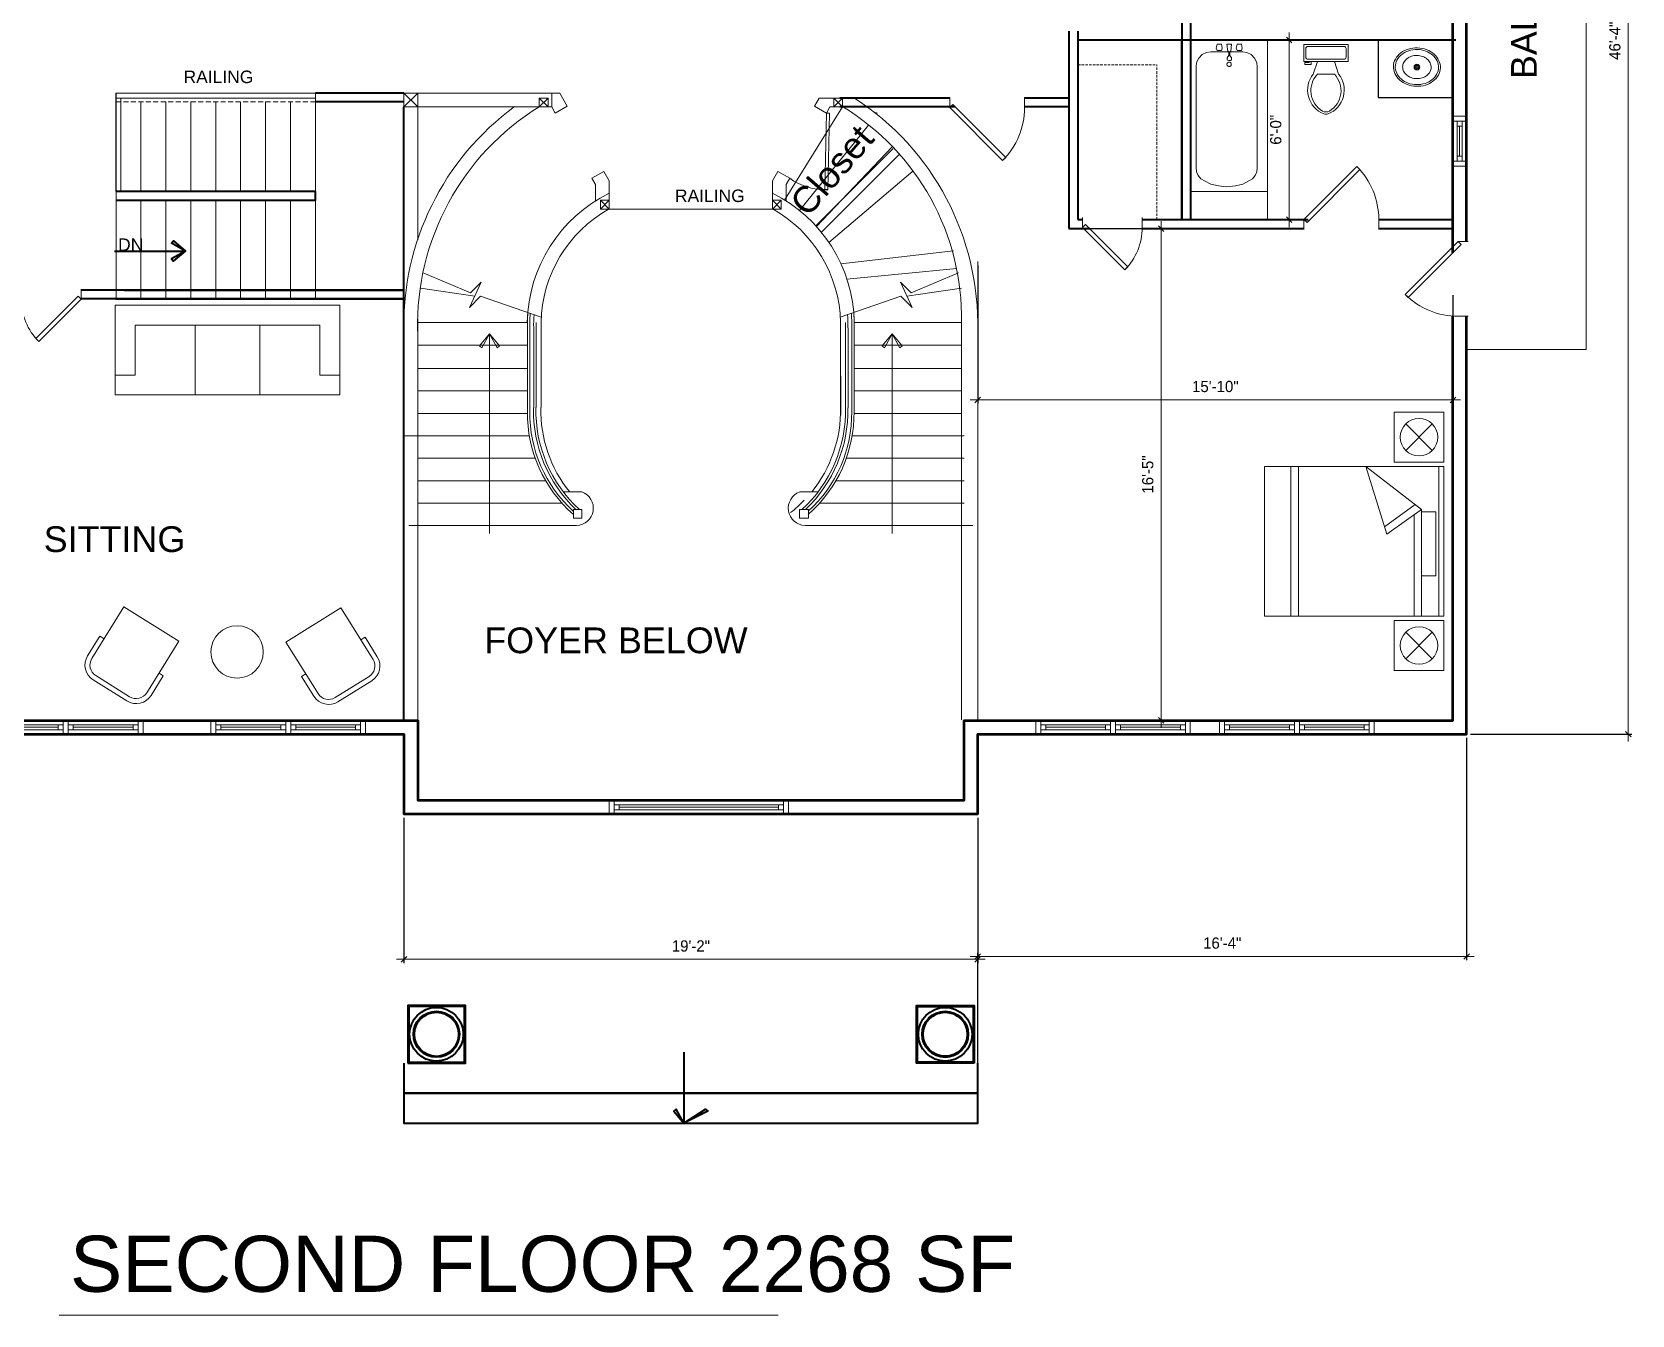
# Model space of a CAD drawing. Extents: x 4834 to 83801, y -13735 to 32221.
# Drawn here: x 12095 to 12736, y -10945 to -10430 of the extents above; entities that cross this region are included whole.
import ezdxf

# ---------------------------------------------------------------- set-up
doc = ezdxf.new("R2010")
doc.units = 0
doc.header["$LTSCALE"] = 8
doc.header["$MEASUREMENT"] = 0
doc.linetypes.add('HIDDEN', pattern=[0.375, 0.25, -0.125])
doc.linetypes.add('Hidden (½x)', pattern=[0.1875, 0.125, -0.0625])
doc.layers.get('0').update_dxf_attribs({"lineweight": 9})
doc.layers.get('DefPoints').update_dxf_attribs({"color": 17})
doc.layers.add('1-N-FRAMING-TXT', color=4, linetype='Continuous')
doc.layers.add('PDF3_Text', color=7, linetype='Continuous')
for name, color, linetype, lineweight in [('A-DIM-480', 52, 'Continuous', 18), ('A-LIGHT+', 133, 'Continuous', 9), ('A-stairs', 30, 'Continuous', 13), ('A-WALL', 7, 'Continuous', 40), ('A-Wall-New', 1, 'Continuous', 50), ('A-windoor', 2, 'Continuous', 13), ('AFURNITURE', 134, 'Continuous', 18), ('Details', 2, 'Continuous', 15), ('DIM', 8, 'Continuous', 5), ('door', 43, 'Continuous', 13), ('Furniture', 132, 'Continuous', 5), ('hatch', 8, 'Continuous', 13)]:
    doc.layers.add(name, color=color, linetype=linetype, lineweight=lineweight)
doc.layers.add('PDF2_Layer 1', color=7, linetype='Continuous', true_color=0xffffff)
doc.styles.add('PDF Arial', font='arial.ttf')
doc.styles.get("Standard").update_dxf_attribs({"font": 'stylu.ttf'})
doc.dimstyles.new('Forum 24', dxfattribs={"dimscale": 24, "dimtxt": 0.1875, "dimasz": 0.09375, "dimexe": 0.0625, "dimexo": 0.0625, "dimgap": 0.125, "dimtad": 1, "dimdec": 4, "dimrnd": 1, "dimzin": 7, "dimdsep": 46, "dimlunit": 4, "dimtxsty": 'Standard', "dimblk": 'OBLIQUE', "dimblk1": 'DIMTICK', "dimblk2": 'OBLIQUE', "dimcen": -0.0625, "dimdle": 0.125, "dimclrd": 256, "dimclre": 256, "dimclrt": 256, "dimadec": 0, "dimazin": 0, "dimtfac": 1, "dimtdec": 4, "dimtmove": 1, "dimatfit": 3, "dimfxl": 0.0625, "dimtvp": 1.2, "dimfrac": 2, "dimtolj": 1, "dimtzin": 7, "dimlwd": 13, "dimarcsym": 0})

# ---------------------------------------------------------------- blocks, each defined once
blk = doc.blocks.new('*U2546')
for p, q in [((0, 0), (0, -4)), ((-24, 0), (-24, -4))]:
    blk.add_line(p, q)
blk.add_lwpolyline([(0, 0), (-16.97, 16.97), (-18.21, 15.73), (-1.24, -1.24)], close=True)
blk.add_arc((0, 0), 24, 135, 180)
blk = doc.blocks.new('A$C4D910482')
at = {"layer": 'Furniture', "linetype": 'Continuous'}
for p, q in [((31.34, 27.96), (7, 27.96)), ((16.29, 27.96), (16.29, 29.96)), ((31.34, 2), (31.34, 27.96)), ((2, 22.96), (2, 7)), ((7, 2), (31.34, 2)), ((16.29, 0), (16.29, 2))]:
    blk.add_line(p, q, dxfattribs=at)
for points in [[(16.29, 29.96), (7, 29.96)], [(0, 22.96), (0, 7)], [(7, 0), (16.29, 0)]]:
    blk.add_lwpolyline(points, dxfattribs=at)
for centre, radius, start, end in [((7, 22.96), 7, 90, 180), ((7, 22.96), 5, 90, 180), ((7, 7), 7, 180, 270), ((7, 7), 5, 180, 270)]:
    blk.add_arc(centre, radius, start, end, dxfattribs=at)
blk = doc.blocks.new('A$C13B4006E')
at = {"layer": 'Furniture'}
for p, q in [((0, 83.54), (0, 103.54)), ((0, 103.54), (20, 103.54)), ((20, 83.54), (20, 103.54)), ((4.68, 98.86), (15.32, 88.21)), ((4.68, 88.21), (15.32, 98.86)), ((0, 83.54), (20, 83.54)), ((2, 21.77), (2, 81.77)), ((9, 38.97), (9, 81.77)), ((12, 41.12), (12, 81.77)), ((58.34, 81.77), (58.34, 21.77)), ((61.34, 81.77), (61.34, 21.77)), ((9, 38.97), (22.88, 48.93)), ((11.48, 37.05), (23.81, 45.91)), ((22.88, 48.93), (31.26, 21.77)), ((31.26, 21.77), (9, 38.97)), ((0, 20), (20, 20)), ((0, 20), (0, 0)), ((20, 20), (20, 0)), ((4.68, 4.68), (15.32, 15.32)), ((4.68, 15.32), (15.32, 4.68)), ((0, 0), (20, 0))]:
    blk.add_line(p, q, dxfattribs=at)
blk.add_lwpolyline([(72, 81.77), (0, 81.77), (0, 21.77), (72, 21.77)], close=True, dxfattribs=at)
blk.add_lwpolyline([(9, 39.96), (3.3, 39.96), (3.3, 65.54), (9, 65.54)], dxfattribs=at)
for centre in [(10, 93.54), (10, 10)]:
    blk.add_circle(centre, 7.53, dxfattribs=at)
blk = doc.blocks.new('*U2701')
for p, q in [((0, 0), (0, -4)), ((30, 0), (30, -4))]:
    blk.add_line(p, q)
blk.add_lwpolyline([(0, 0), (21.21, 21.21), (22.45, 19.98), (1.24, -1.24)], close=True)
blk.add_arc((0, 0), 30, 0, 45)
blk = doc.blocks.new('*U2700')
for p, q in [((0, 0), (0, 4)), ((30, 0), (30, 4))]:
    blk.add_line(p, q)
blk.add_lwpolyline([(0, 0), (21.21, -21.21), (22.45, -19.98), (1.24, 1.24)], close=True)
blk.add_arc((0, 0), 30, 315, 0)
blk = doc.blocks.new('*U2715')
for p, q in [((-24, 0), (4, 0)), ((-24, -3.75), (-24, -1.75)), ((-24, -1.75), (4, -1.75)), ((4, -3.75), (-24, -3.75)), ((-24, -5.5), (4, -5.5)), ((-22, -1.75), (-22, -3.75)), ((2, -2.75), (-22, -2.75)), ((2, -1.75), (2, -3.75)), ((4, -1.75), (4, -3.75))]:
    blk.add_line(p, q)
blk.add_lwpolyline([(-24, -5.5), (-26, -5.5), (-26, 0), (-24, 0)], close=True)
at = {"extrusion": (0, 0, -1)}
blk.add_lwpolyline([(-4, -5.5), (-6, -5.5), (-6, 0), (-4, 0)], close=True, dxfattribs=at)
blk = doc.blocks.new('*U2582')
for p, q in [((-60, 0), (8, 0)), ((-60, -3.75), (-60, -1.75)), ((-60, -1.75), (8, -1.75)), ((8, -3.75), (-60, -3.75)), ((-60, -5.5), (8, -5.5)), ((-58, -1.75), (-58, -3.75)), ((6, -2.75), (-58, -2.75)), ((6, -1.75), (6, -3.75)), ((8, -1.75), (8, -3.75))]:
    blk.add_line(p, q)
blk.add_lwpolyline([(-60, -5.5), (-62, -5.5), (-62, 0), (-60, 0)], close=True)
at = {"extrusion": (0, 0, -1)}
blk.add_lwpolyline([(-8, -5.5), (-10, -5.5), (-10, 0), (-8, 0)], close=True, dxfattribs=at)
blk = doc.blocks.new('*U2581')
for p, q in [((-24, 0), (-8, 0)), ((-24, -3.75), (-24, -1.75)), ((-24, -1.75), (-8, -1.75)), ((-8, -3.75), (-24, -3.75)), ((-24, -5.5), (-8, -5.5)), ((-22, -1.75), (-22, -3.75)), ((-10, -2.75), (-22, -2.75)), ((-10, -1.75), (-10, -3.75)), ((-8, -1.75), (-8, -3.75))]:
    blk.add_line(p, q)
blk.add_lwpolyline([(-24, -5.5), (-26, -5.5), (-26, 0), (-24, 0)], close=True)
at = {"extrusion": (0, 0, -1)}
blk.add_lwpolyline([(8, -5.5), (6, -5.5), (6, 0), (8, 0)], close=True, dxfattribs=at)
blk = doc.blocks.new('_Oblique')
at = {"color": 0, "linetype": 'ByBlock', "lineweight": -2}
blk.add_line((-0.5, -0.5), (0.5, 0.5), dxfattribs=at)
blk = doc.blocks.new('*D2585')
at = {"layer": 'DefPoints', "color": 0, "transparency": 16777216}
for p in [(12510.34, -10508.87), (12510.34, -10706.08), (12547.35, -10706.08)]:
    blk.add_point(p, dxfattribs=at)
at = {"layer": 'DIM', "lineweight": 13, "transparency": 16777216}
blk.add_line((12547.35, -10505.87), (12547.35, -10709.08), dxfattribs=at)
at = {"layer": 'DIM', "lineweight": -2, "transparency": 16777216}
for p, q in [((12511.84, -10508.87), (12548.85, -10508.87)), ((12511.84, -10706.08), (12548.85, -10706.08))]:
    blk.add_line(p, q, dxfattribs=at)
at = {"layer": 'DIM', "lineweight": 13, "transparency": 16777216, "xscale": 2.25, "yscale": 2.25, "zscale": 2.25}
for p, rotation in [((12547.35, -10508.87), 90), ((12547.35, -10706.08), 270)]:
    blk.add_blockref('_Oblique', p, dxfattribs=dict(at, rotation=rotation))
at = {"layer": 'DIM', "transparency": 16777216, "insert": (12542, -10607.47), "char_height": 4.5, "attachment_point": 5, "rotation": 90}
blk.add_mtext('\\A1;16\'-5"', dxfattribs=at)
blk = doc.blocks.new('DIMTICK')
for p, q in [((-1, 0), (1, 0)), ((0, 1), (0, -1))]:
    blk.add_line(p, q)
at = {"const_width": 0.141}
blk.add_lwpolyline([(0.71, 0.71), (-0.71, -0.71)], dxfattribs=at)
blk = doc.blocks.new('*D2586')
at = {"layer": 'DefPoints', "color": 0, "transparency": 16777216}
for p in [(12473.83, -10522.09), (12664.33, -10534.09), (12664.33, -10577.55)]:
    blk.add_point(p, dxfattribs=at)
at = {"layer": 'DIM', "lineweight": -2, "transparency": 16777216}
for p, q in [((12473.83, -10523.59), (12473.83, -10579.05)), ((12664.33, -10535.59), (12664.33, -10579.05))]:
    blk.add_line(p, q, dxfattribs=at)
at = {"layer": 'DIM', "lineweight": 13, "transparency": 16777216}
blk.add_line((12470.83, -10577.55), (12667.33, -10577.55), dxfattribs=at)
at = {"layer": 'DIM', "lineweight": 13, "transparency": 16777216, "xscale": 2.25, "yscale": 2.25, "zscale": 2.25, "rotation": 180}
blk.add_blockref('_Oblique', (12473.83, -10577.55), dxfattribs=at)
at = {"layer": 'DIM', "lineweight": 13, "transparency": 16777216, "xscale": 2.25, "yscale": 2.25, "zscale": 2.25}
blk.add_blockref('_Oblique', (12664.33, -10577.55), dxfattribs=at)
at = {"layer": 'DIM', "transparency": 16777216, "insert": (12569.08, -10572.19), "char_height": 4.5, "attachment_point": 5}
blk.add_mtext('\\A1;15\'-10"', dxfattribs=at)
blk = doc.blocks.new('*D2668')
at = {"layer": 'A-DIM-480', "lineweight": -2, "transparency": 16777216}
for p, q in [((12669.83, -10713.08), (12669.83, -10802.25)), ((12473.83, -10866.08), (12473.83, -10799.25))]:
    blk.add_line(p, q, dxfattribs=at)
at = {"layer": 'A-DIM-480', "lineweight": 13, "transparency": 16777216}
blk.add_line((12470.83, -10800.75), (12672.83, -10800.75), dxfattribs=at)
at = {"layer": 'DefPoints', "color": 0, "transparency": 16777216}
for p in [(12669.83, -10711.58), (12669.83, -10800.75), (12473.83, -10867.58)]:
    blk.add_point(p, dxfattribs=at)
at = {"layer": 'A-DIM-480', "lineweight": 13, "transparency": 16777216, "xscale": 2.25, "yscale": 2.25, "zscale": 2.25, "rotation": 180}
blk.add_blockref('_Oblique', (12473.83, -10800.75), dxfattribs=at)
at = {"layer": 'A-DIM-480', "lineweight": 13, "transparency": 16777216, "xscale": 2.25, "yscale": 2.25, "zscale": 2.25}
blk.add_blockref('_Oblique', (12669.83, -10800.75), dxfattribs=at)
at = {"layer": 'A-DIM-480', "transparency": 16777216, "insert": (12571.83, -10795.4), "char_height": 4.5, "attachment_point": 5}
blk.add_mtext('\\A1;16\'-4"', dxfattribs=at)
blk = doc.blocks.new('*D2667')
at = {"layer": 'A-DIM-480', "lineweight": -2, "transparency": 16777216}
for p, q in [((12671.33, -10155.5), (12736.14, -10155.5)), ((12671.33, -10711.58), (12736.14, -10711.58))]:
    blk.add_line(p, q, dxfattribs=at)
at = {"layer": 'A-DIM-480', "lineweight": 13, "transparency": 16777216}
blk.add_line((12734.64, -10714.58), (12734.64, -10152.5), dxfattribs=at)
at = {"layer": 'DefPoints', "color": 0, "transparency": 16777216}
for p in [(12669.83, -10155.5), (12734.64, -10155.5), (12669.83, -10711.58)]:
    blk.add_point(p, dxfattribs=at)
at = {"layer": 'A-DIM-480', "lineweight": 13, "transparency": 16777216, "xscale": 2.25, "yscale": 2.25, "zscale": 2.25}
for p, rotation in [((12734.64, -10155.5), 90), ((12734.64, -10711.58), 270)]:
    blk.add_blockref('_Oblique', p, dxfattribs=dict(at, rotation=rotation))
at = {"layer": 'A-DIM-480', "transparency": 16777216, "insert": (12729.29, -10433.54), "char_height": 4.5, "attachment_point": 5, "rotation": 90}
blk.add_mtext('\\A1;46\'-4"', dxfattribs=at)
blk = doc.blocks.new('*D2661')
at = {"layer": 'A-DIM-480', "lineweight": -2, "transparency": 16777216}
for p, q in [((12243.75, -10745.08), (12243.75, -10803.38)), ((12473.83, -10745.08), (12473.83, -10803.38))]:
    blk.add_line(p, q, dxfattribs=at)
at = {"layer": 'A-DIM-480', "lineweight": 13, "transparency": 16777216}
blk.add_line((12240.75, -10801.88), (12476.83, -10801.88), dxfattribs=at)
at = {"layer": 'DefPoints', "color": 0, "transparency": 16777216}
for p in [(12243.75, -10743.58), (12473.83, -10743.58), (12473.83, -10801.88)]:
    blk.add_point(p, dxfattribs=at)
at = {"layer": 'A-DIM-480', "lineweight": 13, "transparency": 16777216, "xscale": 2.25, "yscale": 2.25, "zscale": 2.25, "rotation": 180}
blk.add_blockref('_Oblique', (12243.75, -10801.88), dxfattribs=at)
at = {"layer": 'A-DIM-480', "lineweight": 13, "transparency": 16777216, "xscale": 2.25, "yscale": 2.25, "zscale": 2.25}
blk.add_blockref('_Oblique', (12473.83, -10801.88), dxfattribs=at)
at = {"layer": 'A-DIM-480', "transparency": 16777216, "insert": (12358.79, -10796.55), "char_height": 4.5, "attachment_point": 5}
blk.add_mtext('\\A1;19\'-2"', dxfattribs=at)
blk = doc.blocks.new('A$C7F3F290D')
at = {"layer": 'Furniture', "linetype": 'Continuous'}
for p, q in [((32, 28), (32, 0)), ((58, 28), (58, 0)), ((8, 8), (0, 8)), ((90, 8), (82, 8))]:
    blk.add_line(p, q, dxfattribs=at)
blk.add_lwpolyline([(0, 36), (90, 36), (90, 0), (0, 0)], close=True, dxfattribs=at)
blk.add_lwpolyline([(8, 8), (8, 28), (82, 28), (82, 8)], dxfattribs=at)
blk = doc.blocks.new('A$C2cd7cfdc')
at = {"layer": 'AFURNITURE'}
for p, q in [((0, 60.75), (0, 0)), ((30.81, 60.75), (0, 60.75)), ((8.12, 57.86), (5.56, 56.52)), ((11.23, 58.53), (8.12, 57.86)), ((14.34, 58.86), (11.23, 58.53)), ((14.34, 58.86), (18.01, 58.53)), ((18.01, 58.53), (20.9, 57.86)), ((20.9, 57.86), (23.35, 56.52)), ((30.81, 0), (30.81, 60.75)), ((2.34, 52.86), (2.22, 51.08)), ((3, 54.3), (2.34, 52.86)), ((4.11, 55.63), (3, 54.3)), ((5.56, 56.52), (4.11, 55.63)), ((23.35, 56.52), (24.8, 55.63)), ((24.8, 55.63), (25.91, 54.3)), ((25.91, 54.3), (26.58, 52.86)), ((26.58, 52.86), (26.69, 51.08)), ((2.22, 51.08), (2.22, 10.82)), ((26.69, 51.08), (26.69, 10.82)), ((2.22, 10.82), (2.34, 9.04)), ((2.34, 9.04), (3.34, 7.26)), ((3.34, 7.26), (4.67, 5.82)), ((14.68, 10.04), (14.57, 9.82)), ((14.57, 9.82), (14.57, 9.71)), ((14.57, 9.71), (14.57, 9.49)), ((14.57, 9.49), (14.68, 9.49)), ((14.9, 10.38), (14.68, 10.38)), ((14.68, 10.38), (14.68, 10.15)), ((14.68, 10.15), (14.68, 10.04)), ((14.68, 9.49), (14.68, 9.38)), ((14.68, 9.38), (14.68, 9.15)), ((14.68, 9.15), (14.9, 9.15)), ((14.68, 7.93), (15.23, 8.26)), ((14.68, 7.93), (14.68, 7.15)), ((14.68, 7.15), (15.35, 6.15)), ((15.01, 10.49), (14.9, 10.49)), ((14.9, 10.49), (14.9, 10.38)), ((14.9, 9.15), (14.9, 9.04)), ((14.9, 9.04), (15.01, 9.04)), ((15.23, 10.49), (15.01, 10.49)), ((15.01, 9.04), (15.23, 8.93)), ((15.35, 10.6), (15.23, 10.6)), ((15.23, 10.6), (15.23, 10.49)), ((15.23, 8.93), (15.35, 8.93)), ((15.23, 8.26), (16.01, 8.26)), ((15.46, 10.6), (15.35, 10.6)), ((15.35, 8.93), (15.46, 8.93)), ((15.68, 10.6), (15.46, 10.6)), ((15.46, 8.93), (15.68, 8.93)), ((15.79, 10.6), (15.68, 10.6)), ((15.68, 8.93), (15.79, 8.93)), ((15.79, 10.49), (15.79, 10.6)), ((16.01, 10.49), (15.79, 10.49)), ((15.79, 8.93), (16.01, 9.04)), ((15.79, 6.15), (16.46, 7.15)), ((16.12, 10.38), (16.01, 10.49)), ((16.01, 9.04), (16.12, 9.15)), ((16.01, 8.26), (16.46, 7.93)), ((16.35, 10.15), (16.12, 10.38)), ((16.12, 9.15), (16.35, 9.38)), ((16.35, 10.04), (16.35, 10.15)), ((16.35, 9.82), (16.35, 10.04)), ((16.35, 9.71), (16.35, 9.82)), ((16.35, 9.49), (16.35, 9.71)), ((16.35, 9.38), (16.35, 9.49)), ((16.46, 7.93), (16.46, 7.15)), ((25.58, 7.26), (24.35, 5.82)), ((26.58, 9.04), (25.58, 7.26)), ((26.69, 10.82), (26.58, 9.04)), ((0, 0), (30.81, 0)), ((4.67, 5.82), (6.34, 5.04)), ((6.34, 5.04), (8.12, 4.71)), ((20.9, 4.71), (8.12, 4.71)), ((10.34, 3.26), (10.67, 4.26)), ((10.34, 3.26), (10.67, 1.7)), ((10.67, 4.26), (12.45, 4.26)), ((10.67, 1.7), (12.45, 1.7)), ((12.45, 4.26), (12.68, 3.26)), ((12.45, 1.7), (12.68, 3.26)), ((14.57, 1.7), (14.9, 4.6)), ((14.57, 1.7), (16.46, 1.7)), ((14.9, 4.6), (15.35, 4.6)), ((15.35, 6.15), (15.35, 4.6)), ((15.79, 6.15), (15.79, 4.6)), ((15.79, 4.6), (16.12, 4.6)), ((16.46, 1.7), (16.12, 4.6)), ((18.35, 3.26), (18.68, 4.26)), ((18.35, 3.26), (18.68, 1.7)), ((18.68, 4.26), (20.46, 4.26)), ((18.68, 1.7), (20.46, 1.7)), ((20.46, 4.26), (20.68, 3.26)), ((20.46, 1.7), (20.68, 3.26)), ((22.57, 5.04), (20.79, 4.71)), ((24.35, 5.82), (22.57, 5.04))]:
    blk.add_line(p, q, dxfattribs=at)
blk = doc.blocks.new('Toilet - top')
for p, q in [((9.5, -6), (9.5, -2)), ((-10, -8.5), (-8, -8.5)), ((-10, -9.5), (-10, -8.5)), ((-7, -9.5), (-10, -9.5)), ((-8, -8.5), (-8, -8)), ((-7, -8), (-7, -9.5)), ((-4, -8), (-6, -14)), ((4, -14), (-4, -14)), ((4, -8), (6, -14))]:
    blk.add_line(p, q)
blk.add_lwpolyline([(10.5, -8), (10.5, 0), (-10.5, 0), (-10.5, -8)], close=True)
for points in [[(-9.5, -2), (-9.5, -6)], [(8.5, -1), (-8.5, -1)], [(-8.5, -7), (8.5, -7)]]:
    blk.add_lwpolyline(points)
for centre, radius, start, end in [((-8.62, -1.88), 0.884, 81.8699, 188.1301), ((-8.62, -6.12), 0.884, 171.8699, 278.1301), ((8.62, -1.88), 0.884, 351.8699, 98.1301), ((8.62, -6.12), 0.884, 261.8699, 8.1301), ((3.52, -21.58), 12.17, 141.46911, 247.97143), ((4.2, -21.82), 11.33, 136.36773, 238.94682), ((-3.52, -21.58), 12.17, 292.02843, 38.53071), ((-4.2, -21.82), 11.33, 301.05301, 43.63209), ((0, -27.88), 4, 245.73182, 294.26817), ((0, -29), 4, 254.86053, 285.13947)]:
    blk.add_arc(centre, radius, start, end)
blk = doc.blocks.new('Sink - Oval top')
for p, q in [((-1, 0), (1, 0)), ((0, 1), (0, -1))]:
    blk.add_line(p, q)
at = {"linetype": 'Continuous'}
for points in [[(-12.23, 0.39, 0.117634), (-11.46, -3.36, 0.104469), (-8.88, -6.8, 0.090016), (-5.08, -9.07, 0.08192), (-0.32, -10.02, 0.08192), (4.49, -9.38, 0.090016), (8.42, -7.36, 0.104469), (11.22, -4.09, 0.117634), (12.23, -0.39, 0.117634), (11.46, 3.36, 0.104469), (8.88, 6.8, 0.090016), (5.08, 9.07, 0.08192), (0.32, 10.02, 0.08192), (-4.49, 9.38, 0.090016), (-8.42, 7.36, 0.104469), (-11.22, 4.09, 0.117634)], [(-11.29, 0.16, 0.118622), (-10.52, -3.25, 0.104678), (-8.07, -6.36, 0.089562), (-4.54, -8.37, 0.081185), (-0.13, -9.15, 0.081185), (4.3, -8.49, 0.089562), (7.89, -6.58, 0.104678), (10.42, -3.55, 0.118622), (11.29, -0.16, 0.118622), (10.52, 3.25, 0.104678), (8.07, 6.36, 0.089562), (4.54, 8.37, 0.081185), (0.13, 9.15, 0.081185), (-4.3, 8.49, 0.089562), (-7.89, 6.58, 0.104678), (-10.42, 3.55, 0.118622)], [(-7.42, 0.08, 0.118283), (-6.91, -2.17, 0.104607), (-5.29, -4.21, 0.089718), (-2.97, -5.53, 0.081436), (-0.07, -6.04, 0.081436), (2.84, -5.59, 0.089718), (5.2, -4.33, 0.104607), (6.86, -2.32, 0.118283), (7.42, -0.08, 0.118283), (6.91, 2.17, 0.104607), (5.29, 4.21, 0.089718), (2.97, 5.53, 0.081436), (0.07, 6.04, 0.081436), (-2.84, 5.59, 0.089718), (-5.2, 4.33, 0.104607), (-6.86, 2.32, 0.118283)]]:
    blk.add_lwpolyline(points, format="xyb", close=True, dxfattribs=at)
for radius in [1.5, 1]:
    blk.add_circle((0, 0), radius)
blk = doc.blocks.new('*D2706')
at = {"layer": 'A-DIM-480', "lineweight": 13, "transparency": 16777216}
blk.add_line((12598.67, -10430.24), (12598.67, -10508.24), dxfattribs=at)
at = {"layer": 'A-DIM-480', "lineweight": -2, "transparency": 16777216}
for p, q in [((12591.44, -10433.24), (12600.17, -10433.24)), ((12591.44, -10505.24), (12600.17, -10505.24))]:
    blk.add_line(p, q, dxfattribs=at)
at = {"layer": 'DefPoints', "color": 0, "transparency": 16777216}
for p in [(12589.94, -10433.24), (12589.94, -10505.24), (12598.67, -10505.24)]:
    blk.add_point(p, dxfattribs=at)
at = {"layer": 'A-DIM-480', "lineweight": 13, "transparency": 16777216, "xscale": 2.25, "yscale": 2.25, "zscale": 2.25}
for p, rotation in [((12598.67, -10433.24), 90), ((12598.67, -10505.24), 270)]:
    blk.add_blockref('_Oblique', p, dxfattribs=dict(at, rotation=rotation))
at = {"layer": 'A-DIM-480', "transparency": 16777216, "insert": (12593.32, -10469.24), "char_height": 4.5, "attachment_point": 5, "rotation": 90}
blk.add_mtext('\\A1;6\'-0"', dxfattribs=at)
blk = doc.blocks.new('*U2704')
for p, q in [((0, 0), (0, -4)), ((24, 0), (24, -4))]:
    blk.add_line(p, q)
blk.add_lwpolyline([(0, 0), (16.97, 16.97), (18.21, 15.73), (1.24, -1.24)], close=True)
blk.add_arc((0, 0), 24, 0, 45)

msp = doc.modelspace()

# ---------------------------------------------------------------- linework, layer by layer
at = {"layer": '1-N-FRAMING-TXT'}
msp.add_lwpolyline([(12664.33244, -10433.24118), (12634.33244, -10433.24118), (12634.33244, -10456.24118), (12664.33244, -10456.24118)], close=True, dxfattribs=at)
at = {"layer": 'A-DIM-480'}
for p, q in [((12717.83244, -10305.15537), (12717.83244, -10557.32478)), ((12717.83244, -10557.32478), (12669.83244, -10557.32478))]:
    msp.add_line(p, q, dxfattribs=at)
at = {"layer": 'A-LIGHT+'}
for points in [[(12128.32003, -10497.53785), (12128.32003, -10454.53785)], [(12589.94158, -10492.99118), (12589.94158, -10505.24118)]]:
    msp.add_lwpolyline(points, dxfattribs=at)
at = {"layer": 'A-stairs'}
for p, q in [((12128.24959, -10454.53785), (12128.24959, -10494.03785)), ((12208.24959, -10454.53785), (12128.24959, -10454.53785)), ((12208.24959, -10456.53785), (12128.24959, -10456.53785)), ((12130.24959, -10456.53785), (12130.24959, -10494.03785)), ((12208.24959, -10454.53785), (12208.24959, -10494.03785)), ((12423.03184, -10456.53785), (12462.56533, -10456.53785)), ((12138.24959, -10458.03785), (12138.24959, -10494.03785)), ((12148.24959, -10458.03785), (12148.24959, -10494.03785)), ((12158.24959, -10458.03785), (12158.24959, -10494.03785)), ((12168.24959, -10458.03785), (12168.24959, -10494.03785)), ((12178.24959, -10458.03785), (12178.24959, -10494.03785)), ((12188.24959, -10458.03785), (12188.24959, -10494.03785)), ((12198.24959, -10458.03785), (12198.24959, -10494.03785)), ((12419.5925, -10460.05785), (12396.39184, -10497.41785)), ((12408.31317, -10459.81785), (12413.1125, -10462.53785)), ((12413.1125, -10462.53785), (12414.5525, -10460.05785)), ((12414.5525, -10460.05785), (12419.59317, -10460.05785)), ((12128.32003, -10497.53785), (12128.32003, -10537.05785)), ((12138.24959, -10497.53785), (12138.24959, -10537.05785)), ((12148.24959, -10497.53785), (12148.24959, -10537.05785)), ((12158.24959, -10497.53785), (12158.24959, -10537.05785)), ((12168.24959, -10497.53785), (12168.24959, -10537.05785)), ((12178.24959, -10497.53785), (12178.24959, -10537.05785)), ((12188.24959, -10497.53785), (12188.24959, -10537.05785)), ((12198.24959, -10497.53785), (12198.24959, -10537.05785)), ((12208.24959, -10497.53785), (12208.24959, -10537.05785)), ((12391.5125, -10501.01785), (12325.85049, -10501.01785))]:
    msp.add_line(p, q, dxfattribs=at)
for points in [[(12243.75244, -10460.05785), (12243.75244, -10454.53785), (12306.23177, -10454.53785), (12309.19244, -10459.81785)], [(12243.75244, -10454.53785), (12249.27177, -10460.05785)], [(12249.27244, -10454.53785), (12243.7531, -10460.05785)], [(12301.51244, -10460.05785), (12297.99177, -10456.53785)], [(12297.99244, -10460.05785), (12301.5131, -10456.53785)], [(12303.03244, -10460.05785), (12303.03244, -10454.53785)], [(12408.31257, -10459.81785), (12410.2319, -10456.53785)], [(12410.23257, -10456.53785), (12423.0319, -10456.53785)], [(12419.5925, -10460.05785), (12416.07184, -10456.53785)], [(12416.07244, -10460.05785), (12419.5931, -10456.53785)], [(12303.03244, -10460.05785), (12297.99177, -10460.05785), (12243.75244, -10460.05785), (12288.15244, -10460.05785)], [(12249.27244, -10513.41785), (12249.27244, -10460.05785)], [(12309.1931, -10459.81785), (12304.39244, -10462.53785), (12303.0331, -10460.05785)], [(12432.07244, -10462.05785), (12432.5531, -10462.21785)], [(12432.8725, -10462.29785), (12433.5925, -10462.53718)], [(12402.3925, -10501.65785), (12429.9925, -10467.41785)], [(12439.4325, -10476.05785), (12409.1125, -10508.05785)], [(12439.85055, -10476.69785), (12408.73055, -10507.81785)], [(12442.33055, -10479.17778), (12411.21055, -10510.29845)], [(12320.55237, -10497.81785), (12320.55237, -10491.17785), (12319.11237, -10488.69785)], [(12391.5125, -10489.73785), (12393.6725, -10485.97785), (12398.47184, -10488.69785)], [(12397.0325, -10497.81785), (12397.0325, -10491.17785), (12398.47117, -10488.69785)], [(12414.15244, -10514.45785), (12447.7511, -10485.81718)], [(12391.5125, -10500.93785), (12391.5125, -10489.73718)], [(12326.07244, -10501.01785), (12322.55177, -10497.49851)], [(12322.55237, -10501.01785), (12326.07304, -10497.49851)], [(12395.0325, -10501.01785), (12391.51184, -10497.49851)], [(12391.5125, -10501.01785), (12395.03317, -10497.49851)], [(12464.0659, -10517.72451), (12418.9659, -10522.99785)], [(12274.47244, -10535.97718), (12269.99177, -10540.45785), (12274.71177, -10530.29718), (12270.39177, -10534.61718), (12251.43177, -10526.53718)], [(12421.3525, -10529.08518), (12465.3685, -10524.84985)], [(12443.0325, -10535.97718), (12447.51184, -10540.45785), (12442.8725, -10530.29718), (12447.11184, -10534.61718), (12466.1525, -10526.53718)], [(12473.8325, -10706.07718), (12473.8325, -10522.08752)], [(12272.15244, -10535.89718), (12250.31244, -10532.69651)], [(12445.4325, -10535.89718), (12467.2725, -10532.69651)], [(12298.7925, -10544.37651), (12274.4725, -10535.97651)], [(12418.7125, -10544.37651), (12443.0325, -10535.97651)], [(12249.27244, -10561.25718), (12249.27244, -10545.17785)], [(12249.27244, -10738.07718), (12249.27244, -10546.45718), (12293.27244, -10546.45718), (12293.27244, -10582.29718)], [(12296.7125, -10580.61718), (12296.7125, -10546.45785)], [(12423.3525, -10582.29718), (12423.3525, -10546.45718)], [(12424.31257, -10582.29718), (12424.31257, -10546.45718), (12467.31244, -10546.45718)], [(12467.31244, -10705.81732), (12467.31244, -10546.45718)], [(12278.07244, -10631.17718), (12278.07244, -10551.09651), (12281.11177, -10556.69651), (12282.07244, -10555.89718), (12278.07244, -10551.09651), (12275.03177, -10556.69651), (12274.07244, -10555.89718), (12278.07244, -10551.09651)], [(12295.75244, -10548.69718), (12295.75244, -10580.77718)], [(12421.8325, -10548.69718), (12421.8325, -10580.77718)], [(12439.4325, -10631.17718), (12439.4325, -10551.09651), (12436.39184, -10556.69651), (12435.4325, -10555.89718), (12439.4325, -10551.09651), (12442.5525, -10556.69651), (12443.51184, -10555.89718), (12439.4325, -10551.09651)], [(12473.8325, -10550.05718), (12473.8325, -10614.45785)], [(12293.27244, -10555.65651), (12249.27244, -10555.65651)], [(12424.31257, -10555.65651), (12467.31244, -10555.65651)], [(12293.27244, -10564.93718), (12249.27244, -10564.93718)], [(12298.7125, -10564.69718), (12298.7125, -10576.93718)], [(12424.31257, -10564.93718), (12467.31244, -10564.93718)], [(12467.31244, -10564.69718), (12467.31244, -10576.93718)], [(12249.27244, -10583.65651), (12249.27244, -10567.89718)], [(12418.8725, -10583.65651), (12418.8725, -10567.89718)], [(12293.27244, -10573.97718), (12249.27244, -10573.97718)], [(12424.31257, -10573.97718), (12467.31244, -10573.97718)], [(12293.27244, -10582.93718), (12249.27244, -10582.93718)], [(12424.31257, -10582.93718), (12467.31244, -10582.93718)], [(12293.99244, -10591.97718), (12249.27244, -10591.97718), (12243.7531, -10591.97718)], [(12423.5925, -10591.97718), (12468.3125, -10591.97718)], [(12296.31244, -10600.93718), (12249.27177, -10600.93718)], [(12421.1925, -10600.93718), (12468.31384, -10600.93718)], [(12300.47244, -10609.97718), (12249.27177, -10609.97718)], [(12417.0325, -10609.97718), (12468.31384, -10609.97718)], [(12315.11244, -10614.45718), (12307.7531, -10614.45718)], [(12402.4725, -10614.45718), (12409.83317, -10614.45718)], [(12307.03244, -10618.93718), (12249.27177, -10618.93718)], [(12410.5525, -10618.93718), (12468.31317, -10618.93718)], [(12312.95244, -10627.97718), (12245.7531, -10627.97718)], [(12404.6325, -10627.97718), (12471.83317, -10627.97718)]]:
    msp.add_lwpolyline(points, dxfattribs=at)
for points in [[(12243.75244, -10460.05785), (12249.27177, -10460.05785), (12249.27177, -10454.53785), (12243.75244, -10454.53785)], [(12301.51244, -10460.05785), (12297.99177, -10460.05785), (12297.99177, -10456.53785), (12301.51244, -10456.53785)], [(12416.07244, -10460.05785), (12419.59244, -10460.05785), (12419.59244, -10456.53785), (12416.07244, -10456.53785)], [(12413.1125, -10462.53785), (12412.47184, -10493.25785), (12413.6725, -10493.25785), (12414.3925, -10462.53785)], [(12322.55237, -10501.01785), (12326.07237, -10501.01785), (12326.07237, -10497.49851), (12322.55237, -10497.49851)], [(12391.5125, -10501.01785), (12395.0325, -10501.01785), (12395.0325, -10497.49851), (12391.5125, -10497.49851)], [(12311.67244, -10625.01718), (12315.11244, -10625.01718), (12315.11244, -10621.49718), (12311.67244, -10621.49718)], [(12405.9125, -10625.01718), (12402.39317, -10625.01718), (12402.39317, -10621.49718), (12405.9125, -10621.49718)]]:
    msp.add_lwpolyline(points, close=True, dxfattribs=at)
for points in [[(12298.7125, -10580.61718), (12298.7125, -10546.45785, -0.265595751), (12325.99244, -10500.93785), (12325.99244, -10489.73785), (12323.9131, -10485.97785), (12319.11244, -10488.69785)], [(12418.7925, -10580.61718), (12418.7925, -10546.45785, 0.265574079), (12391.5045, -10500.91118)], [(12294.23244, -10582.29718), (12294.23244, -10546.45718, -0.017137568), (12294.3591, -10542.79851)], [(12403.3325, -10621.49451, 0.216558178), (12420.7925, -10580.61718), (12420.7925, -10546.45785)]]:
    msp.add_lwpolyline(points, format="xyb", dxfattribs=at)
for centre, radius, start, end in [((12365.31209, -10547.53658), 108.52194, 358.6923274, 56.98504549), ((12352.19434, -10547.53535), 108.52015, 126.18862973, 181.30728704), ((12352.192, -10547.5351), 103.00048, 121.76701533, 181.34039933), ((12368.13643, -10544.75422), 99.19062, 359.0162654, 58.77799528), ((12412.35666, -10469.8566), 23.40127, 233.48615807, 273.23813402), ((12352.19391, -10547.53785), 59.00045, 116.37231555, 178.8293423), ((12365.3112, -10547.53657), 59.00038, 1.17517693, 63.63216764), ((12347.78516, -10546.44685), 54.51206, 175.80564923, 180.00104607), ((12350.57223, -10547.59128), 54.83095, 175.60608831, 181.15569092), ((12366.91931, -10547.54795), 54.83095, 358.84430908, 4.39391169), ((12369.97009, -10546.45166), 53.30241, 0.00481105, 3.92991319), ((12370.81572, -10546.40742), 53.41686, 359.95592521, 4.23737949), ((12346.99655, -10582.9761), 53.72248, 179.21546726, 228.87695186), ((12346.99201, -10582.97754), 52.75794, 179.20896881, 227.92353473), ((12350.35697, -10581.85571), 54.68268, 178.82584692, 226.416946), ((12350.34769, -10581.85856), 53.7164, 178.66937978, 227.55065087), ((12350.35522, -10581.85551), 51.72334, 178.67244474, 219.05007308), ((12367.07397, -10581.85571), 54.68268, 313.583054, 1.17415308), ((12370.50806, -10582.97654), 53.72148, 311.12255462, 0.78502626), ((12370.51487, -10582.97606), 52.76131, 312.07812135, 0.78937511), ((12367.07095, -10581.85652), 51.72273, 320.95082002, 1.32868711), ((12312.7539, -10620.9759), 6.92079, 271.64389975, 70.47443192), ((12404.75157, -10620.9754), 6.91876, 109.5252418, 268.37555083), ((12367.04348, -10581.8269), 51.76028, 307.76934162, 315.95294022)]:
    msp.add_arc(centre, radius, start, end, dxfattribs=at)
at = {"layer": 'A-WALL'}
for p, q in [((12555.6356, -10357.74118), (12555.6356, -10505.24118)), ((12559.1356, -10357.74118), (12559.1356, -10505.24118)), ((12510.33784, -10429.74118), (12510.33784, -10476.29043)), ((12513.96284, -10429.74118), (12513.96284, -10473.56257)), ((12665.56002, -10433.24118), (12513.96284, -10433.24118)), ((12555.6356, -10505.24118), (12555.6356, -10433.24118)), ((12243.75244, -10454.53785), (12208.24959, -10454.53785)), ((12462.56533, -10456.53785), (12418.52664, -10456.53785)), ((12510.33784, -10456.53785), (12492.56533, -10456.53785)), ((12243.75244, -10458.03785), (12208.24959, -10458.03785)), ((12464.72283, -10460.03785), (12418.52664, -10460.03785)), ((12510.33784, -10460.03785), (12492.56533, -10460.03785)), ((12510.33784, -10476.29043), (12510.33784, -10508.86618)), ((12513.96284, -10471.59884), (12513.96284, -10505.24118)), ((12208.24959, -10494.03785), (12128.24959, -10494.03785)), ((12208.24959, -10497.53785), (12208.24959, -10494.03785)), ((12208.24959, -10497.53785), (12128.24959, -10497.53785)), ((12513.96284, -10505.24118), (12515.77135, -10505.24118)), ((12539.77135, -10505.24118), (12606.34348, -10505.24118)), ((12634.61198, -10505.24118), (12664.33244, -10505.24118)), ((12510.33784, -10508.86618), (12518.70647, -10508.86618)), ((12539.76694, -10508.86618), (12604.61198, -10508.86618)), ((12634.61198, -10508.86618), (12664.33244, -10508.86618)), ((12243.75244, -10533.55785), (12114.29991, -10533.55785)), ((12131.74959, -10533.55785), (12243.75244, -10533.55785)), ((12243.75244, -10537.05785), (12114.29991, -10537.05785)), ((12128.24959, -10537.05785), (12243.75244, -10537.05785))]:
    msp.add_line(p, q, dxfattribs=at)
for points in [[(12243.75244, -10706.07718), (12243.75244, -10460.05718)], [(12127.69218, -10517.92881), (12156.17285, -10517.92881), (12150.57218, -10520.96948), (12151.37285, -10521.92881), (12156.17285, -10517.92881), (12150.57218, -10514.67425), (12151.37285, -10513.71358), (12156.17285, -10517.92881)], [(12355.99244, -10839.09651), (12355.99244, -10867.57718), (12352.95177, -10861.97651), (12351.99244, -10862.77718), (12355.99244, -10867.57718), (12364.6325, -10861.97651), (12365.59317, -10862.77718), (12355.99244, -10867.57718)], [(12243.75244, -10843.57718), (12243.75244, -10867.57718), (12473.83177, -10867.57718), (12473.83177, -10843.57718)], [(12473.83177, -10855.57718), (12243.75244, -10855.57718), (12473.83177, -10855.57718)]]:
    msp.add_lwpolyline(points, dxfattribs=at)
for points in [[(12245.27244, -10843.57718), (12268.3931, -10843.57718), (12268.3931, -10820.45651), (12245.27244, -10820.45651)], [(12245.27244, -10843.57718), (12268.3931, -10843.57718), (12268.3931, -10820.45651), (12245.27244, -10820.45651)], [(12245.67244, -10843.17651), (12267.99177, -10843.17651), (12267.99177, -10820.85718), (12245.67244, -10820.85718)], [(12245.67244, -10843.17651), (12267.99177, -10843.17651), (12267.99177, -10820.85718), (12245.67244, -10820.85718)], [(12472.39184, -10843.57718), (12449.27117, -10843.57718), (12449.27117, -10820.45651), (12472.39184, -10820.45651)], [(12472.39184, -10843.57718), (12449.27117, -10843.57718), (12449.27117, -10820.45651), (12472.39184, -10820.45651)], [(12471.99177, -10843.17651), (12449.67244, -10843.17651), (12449.67244, -10820.85718), (12471.99177, -10820.85718)], [(12471.99177, -10843.17651), (12449.67244, -10843.17651), (12449.67244, -10820.85718), (12471.99177, -10820.85718)]]:
    msp.add_lwpolyline(points, close=True, dxfattribs=at)
for centre, radius in [((12256.7528, -10831.93821), 10.76103), ((12256.7528, -10831.93821), 10.76103), ((12256.75268, -10831.93675), 9.23957), ((12256.75268, -10831.93675), 9.23957), ((12460.75213, -10831.93821), 10.76103), ((12460.75213, -10831.93821), 10.76103), ((12460.75181, -10831.93789), 9.24071), ((12460.75181, -10831.93789), 9.24071), ((12256.75326, -10831.93734), 8.84082), ((12256.75326, -10831.93734), 8.84082), ((12460.75174, -10831.93648), 8.83997), ((12460.75174, -10831.93648), 8.83997)]:
    msp.add_circle(centre, radius, dxfattribs=at)
at = {"layer": 'A-Wall-New'}
for points in [[(12664.33244, -10518.5941), (12664.33244, -10346.41877)], [(12669.83244, -10514.03878), (12669.83244, -10350.97408)], [(11831.31769, -10518.79708), (11831.31769, -10743.57577), (12063.75244, -10743.57718), (12063.75244, -10711.57718), (12243.75244, -10711.57718), (12243.75244, -10743.57718), (12473.83177, -10743.57718), (12473.8325, -10711.57718), (12669.83244, -10711.57718), (12669.83244, -10544.03878)], [(11836.81769, -10522.77195), (11836.81769, -10738.07577), (12058.25244, -10738.07718), (12058.25244, -10706.07718), (12249.25244, -10706.07718), (12249.25244, -10738.07718), (12468.33189, -10738.07718), (12468.33263, -10706.07718), (12664.33244, -10706.07718), (12664.33244, -10543.96656)]]:
    msp.add_lwpolyline(points, dxfattribs=at)
at = {"layer": 'AFURNITURE', "linetype": 'HIDDEN', "ltscale": 0.5}
for p in [(12513.96284, -10443.24118), (12545.6356, -10505.24118)]:
    msp.add_line(p, (12545.6356, -10443.24118), dxfattribs=at)
at = {"layer": 'Details', "linetype": 'Hidden (½x)', "ltscale": 2}
msp.add_line((12208.24959, -10458.03785), (12128.24959, -10458.03785), dxfattribs=at)
at = {"layer": 'Furniture', "linetype": 'Continuous'}
msp.add_circle((12176.83987, -10678.62634), 10.5, dxfattribs=at)
at = {"layer": 'PDF2_Layer 1', "lineweight": 0}
msp.add_lwpolyline([(12105.49901, -10944.50281), (12393.7624, -10944.50281)], dxfattribs=at)

# ---------------------------------------------------------------- block references
at = {"layer": 'A-LIGHT+', "xscale": -1, "rotation": 180}
msp.add_blockref('A$C2cd7cfdc', (12559.1356, -10433.24118), dxfattribs=at)
at = {"layer": 'A-windoor', "lineweight": 25}
for name, p, rotation in [('*U2581', (12664.2349, -10457.81297), 89.99999999999997), ('*U2715', (12083.15641, -10711.55469), 180), ('*U2715', (12113.15641, -10711.55469), 180), ('*U2715', (12172.3258, -10711.55469), 180), ('*U2715', (12202.3258, -10711.55469), 180), ('*U2715', (12503.04791, -10711.55469), 180), ('*U2715', (12533.04791, -10711.55469), 180), ('*U2715', (12576.77373, -10711.55469), 180), ('*U2715', (12606.77373, -10711.55469), 180), ('*U2582', (12335.97684, -10743.61794), 180)]:
    msp.add_blockref(name, p, dxfattribs=dict(at, rotation=rotation))
at = {"layer": 'door', "lineweight": 20}
for name, p in [('*U2700', (12462.56533, -10460.35522)), ('*U2701', (12604.61198, -10505.19602))]:
    msp.add_blockref(name, p, dxfattribs=at)
at = {"layer": 'door', "lineweight": 20, "xscale": -1, "rotation": 180}
for name, p in [('*U2704', (12515.77135, -10508.40594)), ('*U2546', (12114.29991, -10537.19427))]:
    msp.add_blockref(name, p, dxfattribs=at)
at = {"layer": 'door', "lineweight": 20, "rotation": 270}
msp.add_blockref('*U2700', (12666.41288, -10514.03878), dxfattribs=at)
at = {"layer": 'Furniture'}
msp.add_blockref('A$C7F3F290D', (12127.96389, -10575.58336), dxfattribs=at)
for name, p, rotation in [('A$C13B4006E', (12660.744, -10582.49521), 180), ('A$C4D910482', (12138.62453, -10701.96476), 58.06440658932527)]:
    msp.add_blockref(name, p, dxfattribs=dict(at, rotation=rotation))
at = {"layer": 'Furniture', "xscale": -1, "rotation": 301.9355934106748}
msp.add_blockref('A$C4D910482', (12211.31641, -10702.31729), dxfattribs=at)
at = {"layer": 'hatch', "xscale": 0.8484843624469084, "yscale": 0.8484843624469084, "zscale": 0.8484843624469084}
msp.add_blockref('Toilet - top', (12613.42335, -10435.00153), dxfattribs=at)
at = {"layer": 'hatch', "xscale": 0.7698269942324512, "yscale": 0.7698269942324512, "zscale": 0.7698269942324512, "rotation": 179.6710301512879}
msp.add_blockref('Sink - Oval top', (12649.89669, -10444.08115), dxfattribs=at)

# ---------------------------------------------------------------- texts
at = {"layer": 'A-stairs', "insert": (12432.9588, -10473.25003), "char_height": 10.498698, "attachment_point": 9, "rotation": 49.24306058, "style": 'PDF Arial'}
msp.add_mtext('Closet', dxfattribs=at)
at = {"layer": 'A-WALL', "char_height": 5.010742, "width": 8.8696289, "attachment_point": 1, "style": 'PDF Arial'}
for s, insert in [('RAILING', (12155.36429, -10445.50169)), ('RAILING', (12352.39211, -10493.19435)), ('DN', (12129.11377, -10512.79729))]:
    msp.add_mtext(s, dxfattribs=dict(at, insert=insert))
at = {"layer": 'DIM', "insert": (12109.82654, -10935.53455), "char_height": 22.5, "attachment_point": 7, "style": 'PDF Arial'}
msp.add_mtext('SECOND FLOOR 2268 SF', dxfattribs=at)
at = {"layer": 'PDF3_Text', "lineweight": 0, "insert": (12698.10857, -10448.90836), "char_height": 10.307812, "attachment_point": 7, "rotation": 90, "style": 'PDF Arial'}
msp.add_mtext('BALCONY', dxfattribs=at)
at = {"layer": 'PDF3_Text', "lineweight": 0, "attachment_point": 7, "style": 'PDF Arial'}
for s, insert, char_height in [('SITTING', (12099.27941, -10638.68992), 10.307812), ('FOYER BELOW', (12275.92789, -10679.26945), 10.3078125)]:
    msp.add_mtext(s, dxfattribs=dict(at, insert=insert, char_height=char_height))

# ---------------------------------------------------------------- dimensions: what is measured, and where the dimension line sits
at = {"layer": 'A-DIM-480'}
for base, p1, p2, picture, middle in [((12734.64384, -10155.49785), (12669.83244, -10711.57718), (12669.83244, -10155.49785), '*D2667', (12729.29337, -10433.53751)), ((12598.67309, -10505.24118), (12589.94158, -10433.24118), (12589.94158, -10505.24118), '*D2706', (12593.32261, -10469.24118))]:
    dim = msp.add_linear_dim(base=base, p1=p1, p2=p2, angle=90, dimstyle='Forum 24', dxfattribs=at)
    dim.commit()
    dim.dimension.update_dxf_attribs({"geometry": picture, "text_midpoint": middle})
for base, p1, p2, picture, middle in [((12669.83244, -10800.75089), (12473.83177, -10867.57718), (12669.83244, -10711.57718), '*D2668', (12571.8321, -10795.40041)), ((12473.83177, -10801.87589), (12243.75244, -10743.57718), (12473.83177, -10743.58245), '*D2661', (12358.7921, -10796.55177))]:
    dim = msp.add_linear_dim(base=base, p1=p1, p2=p2, dimstyle='Forum 24', dxfattribs=at)
    dim.commit()
    dim.dimension.update_dxf_attribs({"geometry": picture, "text_midpoint": middle})
at = {"layer": 'DIM'}
dim = msp.add_linear_dim(base=(12547.34818, -10706.07718), p1=(12510.33784, -10508.86618), p2=(12510.33784, -10706.07718), angle=90, dimstyle='Forum 24', dxfattribs=at)
dim.commit()
dim.dimension.update_dxf_attribs({"geometry": '*D2585', "text_midpoint": (12542.001, -10607.47168)})
dim = msp.add_linear_dim(base=(12664.33244, -10577.55324), p1=(12473.8325, -10522.08752), p2=(12664.33244, -10534.08752), dimstyle='Forum 24', dxfattribs=at)
dim.commit()
dim.dimension.update_dxf_attribs({"geometry": '*D2586', "text_midpoint": (12569.08247, -10572.18959)})

doc.saveas('drawing.dxf')
